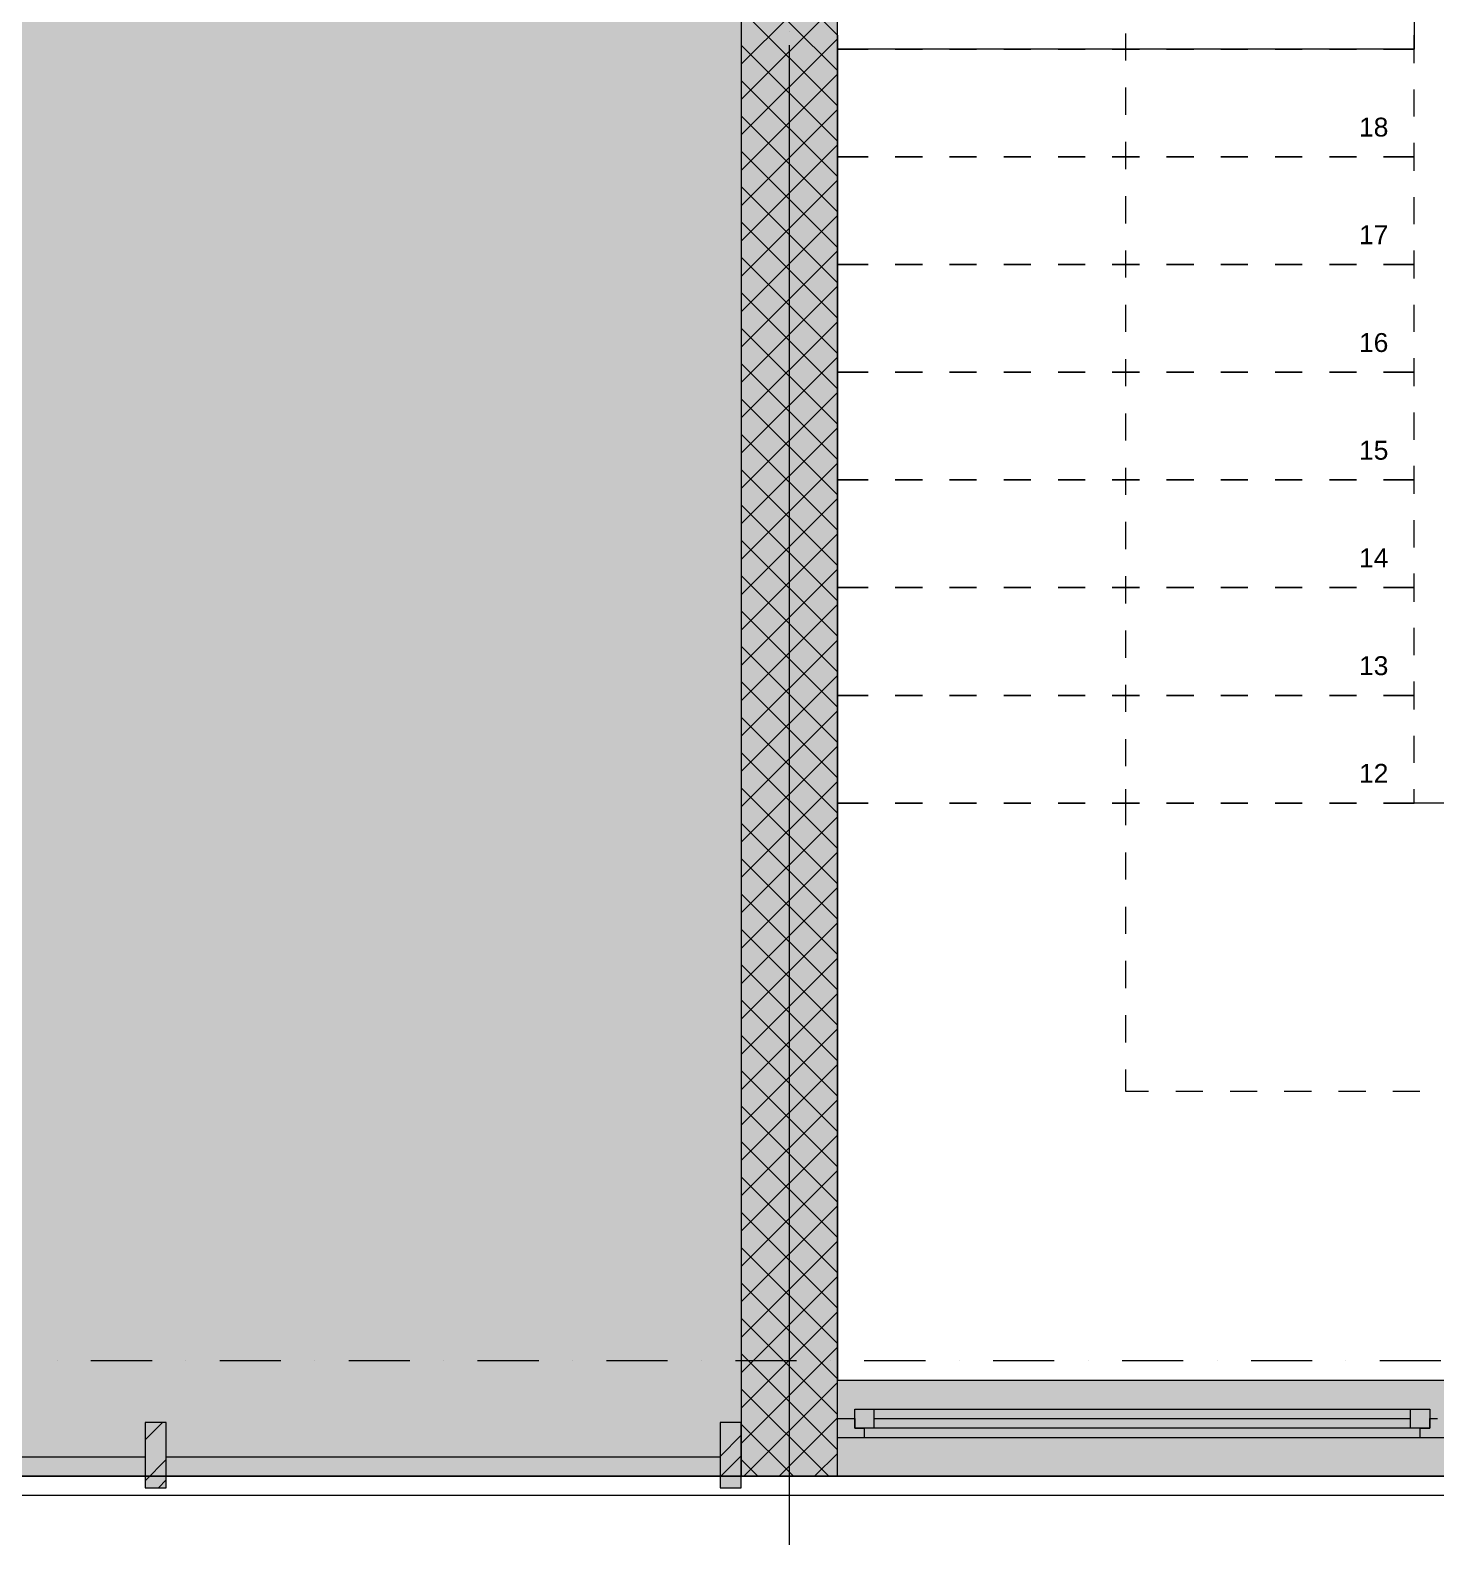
# Model space of a CAD drawing. Header units: centimetres. Extents: x -6559 to 4488, y -7535 to 372.
# Drawn here: x -4293.5 to -3930, y -1839.2 to -1447.6 of the extents above; entities that cross this region are included whole.
import ezdxf

# ---------------------------------------------------------------- set-up
doc = ezdxf.new("R2010")
doc.units = ezdxf.units.CM
for name, color, linetype in [('PDF_ - lokalet e', 7, 'Continuous'), ('PDF_A - Muret', 7, 'Continuous'), ('PDF_A - Shtyllat', 7, 'Continuous')]:
    doc.layers.add(name, color=color, linetype=linetype)
for name, color, linetype, true_color in [('PDF_A - Akset', 7, 'Continuous', 0xfd4435), ('PDF_A - Alumil', 7, 'Continuous', 0x7f7f7f), ('PDF_A - Fill Zone', 7, 'Continuous', 0x999999), ('PDF_A - Pllaka mbi bodrum', 7, 'Continuous', 0x7f7f7f), ('PDF_A - Pllaka Suteren', 7, 'Continuous', 0x7f7f7f), ('PDF_A - Sutereni Polyline', 7, 'Continuous', 0x029e21), ('PDF_Structural - Stair & Railing', 171, 'Continuous', 0xaaaaff)]:
    doc.layers.add(name, color=color, linetype=linetype, true_color=true_color)
doc.styles.add('PDF Arial', font='')
doc.styles.get('PDF Arial').set_extended_font_data('Arial')

msp = doc.modelspace()

# ---------------------------------------------------------------- hatches: boundary and pattern name
at = {"layer": 'PDF_ - lokalet e', "true_color": 0xffffff, "transparency": 33554559}
msp.add_hatch(color=7, dxfattribs=at).paths.add_polyline_path([(-4112.34, -1816.01), (-5616.22, -1816.01), (-5616.22, -784.91), (-5432.18, -784.91), (-5437.66, 68.71), (-4084.73, 68.71), (-4084.73, -866.48), (-4258.82, -866.48), (-4283.7, -1284.29), (-4109.61, -1284.29), (-4109.61, -1821.48)])
at = {"layer": 'PDF_A - Fill Zone', "true_color": 0xaaaaaa, "transparency": 33554559}
msp.add_hatch(color=253, dxfattribs=at).paths.add_polyline_path([(-5621.69, -1821.48), (-5621.69, -781.92), (-5437.66, -781.92), (-5437.66, 68.71), (-4084.73, 68.71), (-4084.73, -866.48), (-4258.82, -866.48), (-4258.82, -1065.44), (-4271.26, -1065.44), (-4271.26, -1296.73), (-4097.17, -1296.73), (-4097.17, -1821.48)])
at = {"layer": 'PDF_A - Muret', "true_color": 0xffffff, "transparency": 33554559}
for points in [[(-3936.51, -1804.08), (-3936.51, -1809.05), (-3934.02, -1809.05), (-3934.02, -1811.54), (-4077.77, -1811.54), (-4077.77, -1809.05), (-4075.28, -1809.05), (-4075.28, -1804.08)], [(-4084.73, -1806.56), (-4080.25, -1806.56), (-4080.25, -1809.05), (-4077.77, -1809.05), (-4077.77, -1811.54), (-4084.73, -1811.54)], [(-3930.54, -1811.54), (-3934.02, -1811.54), (-3934.02, -1809.05), (-3931.54, -1809.05), (-3931.54, -1806.56), (-3930.54, -1806.56)], [(-3930.54, -1806.56), (-3929.55, -1806.56), (-3929.55, -1809.05), (-3927.06, -1809.05), (-3927.06, -1811.54), (-3930.54, -1811.54)]]:
    msp.add_hatch(color=7, dxfattribs=at).paths.add_polyline_path(points)

# ---------------------------------------------------------------- linework, layer by layer
at = {"layer": 'PDF_A - Akset', "lineweight": 0}
for points in [[(-4097.17, -1447.86), (-4097.17, -1447.86)], [(-4097.17, -1456.64), (-4097.17, -1472.43)], [(-4097.17, -1481.21), (-4097.17, -1481.21)], [(-4097.17, -1489.98), (-4097.17, -1505.77)], [(-4097.17, -1514.54), (-4097.17, -1514.54)], [(-4097.17, -1523.32), (-4097.17, -1539.11)], [(-4097.17, -1547.88), (-4097.17, -1547.88)], [(-4097.17, -1556.66), (-4097.17, -1572.45)], [(-4097.17, -1581.22), (-4097.17, -1581.22)], [(-4097.17, -1589.99), (-4097.17, -1605.78)], [(-4097.17, -1614.56), (-4097.17, -1614.56)], [(-4097.17, -1623.33), (-4097.17, -1639.13)], [(-4097.17, -1647.91), (-4097.17, -1647.91)], [(-4097.17, -1656.68), (-4097.17, -1672.47)], [(-4097.17, -1681.24), (-4097.17, -1681.24)], [(-4097.17, -1690.02), (-4097.17, -1705.81)], [(-4097.17, -1714.58), (-4097.17, -1714.58)], [(-4097.17, -1723.35), (-4097.17, -1739.14)], [(-4097.17, -1747.92), (-4097.17, -1747.92)], [(-4097.17, -1756.69), (-4097.17, -1772.48)], [(-4097.17, -1781.26), (-4097.17, -1781.26)], [(-4286.58, -1791.64), (-4286.58, -1791.64)], [(-4262.02, -1791.64), (-4277.81, -1791.64)], [(-4253.25, -1791.64), (-4253.25, -1791.64)], [(-4228.67, -1791.64), (-4244.47, -1791.64)], [(-4219.9, -1791.64), (-4219.9, -1791.64)], [(-4195.33, -1791.64), (-4211.13, -1791.64)], [(-4186.56, -1791.64), (-4186.56, -1791.64)], [(-4162, -1791.64), (-4177.79, -1791.64)], [(-4153.22, -1791.64), (-4153.22, -1791.64)], [(-4128.66, -1791.64), (-4144.45, -1791.64)], [(-4119.89, -1791.64), (-4119.89, -1791.64)], [(-4095.32, -1791.64), (-4111.11, -1791.64)], [(-4097.17, -1790.03), (-4097.17, -1805.82)], [(-4086.55, -1791.64), (-4086.55, -1791.64)], [(-4061.98, -1791.64), (-4077.77, -1791.64)], [(-4053.21, -1791.64), (-4053.21, -1791.64)], [(-4028.64, -1791.64), (-4044.44, -1791.64)], [(-4019.86, -1791.64), (-4019.86, -1791.64)], [(-3995.3, -1791.64), (-4011.09, -1791.64)], [(-3986.52, -1791.64), (-3986.52, -1791.64)], [(-3961.96, -1791.64), (-3977.75, -1791.64)], [(-3953.19, -1791.64), (-3953.19, -1791.64)], [(-3928.62, -1791.64), (-3944.41, -1791.64)], [(-4097.17, -1814.59), (-4097.17, -1814.59)], [(-4097.17, -1823.37), (-4097.17, -1839.17)]]:
    msp.add_lwpolyline(points, dxfattribs=at)
at = {"layer": 'PDF_A - Alumil', "color": 254, "lineweight": 0, "true_color": 0xcccccc}
for points in [[(-4263.79, -1812.06), (-4259.29, -1807.55)], [(-4115.08, -1816.33), (-4109.61, -1810.86)], [(-4115.08, -1821.62), (-4109.61, -1816.14)], [(-4263.79, -1822.62), (-4258.32, -1817.15)], [(-4260.38, -1824.47), (-4258.32, -1822.42)]]:
    msp.add_lwpolyline(points, dxfattribs=at)
at = {"layer": 'PDF_A - Alumil', "lineweight": 0}
for points in [[(-4258.32, -1807.55), (-4263.79, -1807.55)], [(-4263.79, -1807.55), (-4263.79, -1824.47)], [(-4258.32, -1824.47), (-4258.32, -1807.55)], [(-4109.61, -1807.55), (-4115.08, -1807.55)], [(-4115.08, -1807.55), (-4115.08, -1824.47)], [(-4109.61, -1824.47), (-4109.61, -1807.55)], [(-4263.79, -1824.47), (-4258.32, -1824.47)], [(-4115.08, -1824.47), (-4109.61, -1824.47)]]:
    msp.add_lwpolyline(points, dxfattribs=at)
at = {"layer": 'PDF_A - Alumil', "color": 254, "true_color": 0xcccccc, "transparency": 33554559}
for points in [[(-4258.32, -1807.55), (-4258.32, -1824.47), (-4263.79, -1807.55), (-4263.79, -1824.47)], [(-4109.61, -1807.55), (-4109.61, -1824.47), (-4115.08, -1807.55), (-4115.08, -1824.47)]]:
    msp.add_solid(points, dxfattribs=at)
at = {"layer": 'PDF_A - Muret', "lineweight": 0}
for points in [[(-4084.73, -1806.56), (-4084.73, -1796.62)], [(-4084.73, -1811.54), (-4084.73, -1806.56)], [(-4084.73, -1821.48), (-4084.73, -1811.54)], [(-4263.79, -1816.51), (-4407.55, -1816.51)], [(-4115.08, -1816.51), (-4258.32, -1816.51)], [(-4407.55, -1821.48), (-4263.79, -1821.48)], [(-4258.32, -1821.48), (-4115.08, -1821.48)]]:
    msp.add_lwpolyline(points, dxfattribs=at)
at = {"layer": 'PDF_A - Muret', "color": 8, "lineweight": 0, "true_color": 0x7f7f7f}
for points in [[(-4084.73, -1796.62), (-3776.34, -1796.62)], [(-4084.73, -1806.56), (-4084.73, -1796.62)], [(-4080.25, -1804.08), (-4075.28, -1804.08)], [(-4080.25, -1809.05), (-4080.25, -1804.08)], [(-4075.28, -1804.08), (-3936.51, -1804.08)], [(-4075.28, -1804.08), (-4075.28, -1809.05)], [(-4075.28, -1804.08), (-3936.51, -1804.08)], [(-3936.51, -1809.05), (-3936.51, -1804.08)], [(-3936.51, -1804.08), (-3931.54, -1804.08)], [(-3931.54, -1804.08), (-3931.54, -1809.05)], [(-4084.73, -1806.56), (-4080.25, -1806.56)], [(-4084.73, -1811.54), (-4084.73, -1806.56)], [(-4084.73, -1811.54), (-4084.73, -1806.56)], [(-4080.25, -1806.56), (-4080.25, -1809.05)], [(-4080.25, -1809.05), (-4077.77, -1809.05)], [(-4075.28, -1809.05), (-4080.25, -1809.05)], [(-4077.77, -1809.05), (-4077.77, -1811.54)], [(-4075.28, -1806.56), (-3936.51, -1806.56)], [(-3936.51, -1809.05), (-4075.28, -1809.05)], [(-3931.54, -1809.05), (-3936.51, -1809.05)], [(-3934.02, -1811.54), (-3934.02, -1809.05)], [(-3934.02, -1809.05), (-3931.54, -1809.05)], [(-3931.54, -1809.05), (-3931.54, -1806.56)], [(-3931.54, -1806.56), (-3930.54, -1806.56)], [(-3930.54, -1806.56), (-3929.55, -1806.56)], [(-4077.77, -1811.54), (-4084.73, -1811.54)], [(-4084.73, -1821.48), (-4084.73, -1811.54)], [(-3934.02, -1811.54), (-4077.77, -1811.54)], [(-3930.54, -1811.54), (-3934.02, -1811.54)], [(-3927.06, -1811.54), (-3930.54, -1811.54)], [(-4084.73, -1821.48), (-3776.34, -1821.48)]]:
    msp.add_lwpolyline(points, dxfattribs=at)
at = {"layer": 'PDF_A - Muret', "color": 7, "true_color": 0xffffff, "transparency": 33554559}
for points in [[(-3776.34, -1821.48), (-4084.73, -1821.48), (-3776.34, -1796.62), (-4084.73, -1796.62)], [(-4080.25, -1804.08), (-4075.28, -1804.08), (-4080.25, -1809.05), (-4075.28, -1809.05)], [(-3936.51, -1809.05), (-4075.28, -1809.05), (-3936.51, -1804.08), (-4075.28, -1804.08)], [(-3931.54, -1809.05), (-3936.51, -1809.05), (-3931.54, -1804.08), (-3936.51, -1804.08)]]:
    msp.add_solid(points, dxfattribs=at)
at = {"layer": 'PDF_A - Muret', "transparency": 33554559}
for points in [[(-4407.55, -1816.51), (-4263.79, -1816.51), (-4407.55, -1821.48), (-4263.79, -1821.48)], [(-4258.32, -1821.48), (-4258.32, -1816.51), (-4115.08, -1821.48), (-4115.08, -1816.51)]]:
    msp.add_solid(points, dxfattribs=at)
at = {"layer": 'PDF_A - Pllaka mbi bodrum', "lineweight": 0}
msp.add_lwpolyline([(-244.6, -1826.45), (-5024.82, -1826.39)], dxfattribs=at)
msp.add_lwpolyline([(-244.6, -1826.45), (-5024.82, -1826.39)], dxfattribs=at)
at = {"layer": 'PDF_A - Pllaka Suteren', "lineweight": 0}
for points in [[(-3935.52, -1368.86), (-3935.52, -1452.42)], [(-3935.52, -1452.42), (-4084.73, -1452.42)], [(-4084.73, -1452.42), (-4084.73, -1796.62)], [(-4084.73, -1796.62), (-3776.34, -1796.62)], [(-5621.69, -1821.48), (-2711.92, -1821.48)]]:
    msp.add_lwpolyline(points, dxfattribs=at)
at = {"layer": 'PDF_A - Shtyllat', "lineweight": 0}
for points in [[(-4109.61, -1065.44), (-4109.61, -1821.48)], [(-4084.73, -1821.48), (-4084.73, -1065.44)], [(-4084.73, -1448.81), (-4109.61, -1423.95)], [(-4109.61, -1456.33), (-4084.73, -1431.47)], [(-4084.73, -1457.96), (-4109.61, -1433.09)], [(-4109.61, -1465.48), (-4084.73, -1440.62)], [(-4084.73, -1467.11), (-4109.61, -1442.23)], [(-4109.61, -1474.63), (-4084.73, -1449.75)], [(-4084.73, -1476.24), (-4109.61, -1451.38)], [(-4097.17, -1451.42), (-4097.17, -1829.44)], [(-4109.61, -1483.77), (-4084.73, -1458.9)], [(-4084.73, -1485.39), (-4109.61, -1460.52)], [(-4109.61, -1492.92), (-4084.73, -1468.04)], [(-4084.73, -1494.54), (-4109.61, -1469.67)], [(-4109.61, -1502.06), (-4084.73, -1477.19)], [(-4084.73, -1503.68), (-4109.61, -1478.82)], [(-4109.61, -1511.2), (-4084.73, -1486.34)], [(-4084.73, -1512.83), (-4109.61, -1487.95)], [(-4109.61, -1520.35), (-4084.73, -1495.48)], [(-4084.73, -1521.97), (-4109.61, -1497.1)], [(-4109.61, -1529.49), (-4084.73, -1504.62)], [(-4084.73, -1531.12), (-4109.61, -1506.24)], [(-4109.61, -1538.64), (-4084.73, -1513.76)], [(-4084.73, -1540.26), (-4109.61, -1515.39)], [(-4109.61, -1547.79), (-4084.73, -1522.91)], [(-4084.73, -1549.4), (-4109.61, -1524.54)], [(-4109.61, -1556.92), (-4084.73, -1532.06)], [(-4084.73, -1558.55), (-4109.61, -1533.68)], [(-4109.61, -1566.07), (-4084.73, -1541.2)], [(-4084.73, -1567.7), (-4109.61, -1542.82)], [(-4109.61, -1575.22), (-4084.73, -1550.35)], [(-4084.73, -1576.84), (-4109.61, -1551.97)], [(-4109.61, -1584.36), (-4084.73, -1559.5)], [(-4084.73, -1585.99), (-4109.61, -1561.11)], [(-4109.61, -1593.51), (-4084.73, -1568.63)], [(-4084.73, -1595.12), (-4109.61, -1570.26)], [(-4109.61, -1602.65), (-4084.73, -1577.78)], [(-4084.73, -1604.27), (-4109.61, -1579.4)], [(-4109.61, -1611.79), (-4084.73, -1586.92)], [(-4084.73, -1613.42), (-4109.61, -1588.55)], [(-4109.61, -1620.94), (-4084.73, -1596.07)], [(-4084.73, -1622.56), (-4109.61, -1597.69)], [(-4109.61, -1630.08), (-4084.73, -1605.22)], [(-4084.73, -1631.71), (-4109.61, -1606.83)], [(-4109.61, -1639.23), (-4084.73, -1614.36)], [(-4084.73, -1640.85), (-4109.61, -1615.98)], [(-4109.61, -1648.37), (-4084.73, -1623.5)], [(-4084.73, -1649.99), (-4109.61, -1625.13)], [(-4109.61, -1657.52), (-4084.73, -1632.65)], [(-4084.73, -1659.14), (-4109.61, -1634.27)], [(-4109.61, -1666.66), (-4084.73, -1641.79)], [(-4084.73, -1668.28), (-4109.61, -1643.42)], [(-4109.61, -1675.8), (-4084.73, -1650.94)], [(-4084.73, -1677.43), (-4109.61, -1652.55)], [(-4109.61, -1684.95), (-4084.73, -1660.08)], [(-4084.73, -1686.58), (-4109.61, -1661.7)], [(-4109.61, -1694.1), (-4084.73, -1669.23)], [(-4084.73, -1695.72), (-4109.61, -1670.85)], [(-4109.61, -1703.24), (-4084.73, -1678.37)], [(-4084.73, -1704.86), (-4109.61, -1679.99)], [(-4109.61, -1712.39), (-4084.73, -1687.51)], [(-4084.73, -1714), (-4109.61, -1689.14)], [(-4109.61, -1721.53), (-4084.73, -1696.66)], [(-4084.73, -1723.15), (-4109.61, -1698.28)], [(-4109.61, -1730.67), (-4084.73, -1705.8)], [(-4084.73, -1732.3), (-4109.61, -1707.42)], [(-4109.61, -1739.82), (-4084.73, -1714.95)], [(-4084.73, -1741.44), (-4109.61, -1716.57)], [(-4109.61, -1748.96), (-4084.73, -1724.1)], [(-4084.73, -1750.59), (-4109.61, -1725.71)], [(-4109.61, -1758.11), (-4084.73, -1733.23)], [(-4084.73, -1759.73), (-4109.61, -1734.86)], [(-4109.61, -1767.26), (-4084.73, -1742.38)], [(-4084.73, -1768.87), (-4109.61, -1744.01)], [(-4109.61, -1776.4), (-4084.73, -1751.53)], [(-4084.73, -1778.02), (-4109.61, -1753.15)], [(-4109.61, -1785.54), (-4084.73, -1760.67)], [(-4084.73, -1787.16), (-4109.61, -1762.3)], [(-4109.61, -1794.68), (-4084.73, -1769.82)], [(-4084.73, -1796.31), (-4109.61, -1771.43)], [(-4109.61, -1803.83), (-4084.73, -1778.96)], [(-4084.73, -1805.46), (-4109.61, -1780.58)], [(-4109.61, -1812.98), (-4084.73, -1788.1)], [(-4084.73, -1814.59), (-4109.61, -1789.73)], [(-4108.97, -1821.48), (-4084.73, -1797.25)], [(-4086.99, -1821.48), (-4109.61, -1798.87)], [(-4096.13, -1821.48), (-4109.61, -1808.02)], [(-4099.83, -1821.48), (-4084.73, -1806.39)], [(-4090.68, -1821.48), (-4084.73, -1815.54)], [(-4105.28, -1821.48), (-4109.61, -1817.16)], [(-4109.61, -1821.48), (-4084.73, -1821.48)]]:
    msp.add_lwpolyline(points, dxfattribs=at)
at = {"layer": 'PDF_A - Shtyllat', "color": 8, "true_color": 0x7f7f7f, "transparency": 33554559}
msp.add_solid([(-4109.61, -1821.48), (-4109.61, -1065.44), (-4084.73, -1821.48), (-4084.73, -1065.44)], dxfattribs=at)
at = {"layer": 'PDF_A - Sutereni Polyline', "lineweight": 0}
msp.add_lwpolyline([(-2711.92, -1821.48), (-5621.69, -1821.48)], dxfattribs=at)
at = {"layer": 'PDF_Structural - Stair & Railing', "lineweight": 0}
for points in [[(-4084.73, -1448.79), (-4084.73, -1452.42)], [(-3935.52, -1452.42), (-3935.52, -1448.79)], [(-4076.8, -1452.42), (-4084.73, -1452.42)], [(-4084.73, -1452.42), (-4084.73, -1456.04)], [(-4084.73, -1452.42), (-4076.8, -1452.42)], [(-4062.76, -1452.42), (-4069.78, -1452.42)], [(-4069.78, -1452.42), (-4062.76, -1452.42)], [(-4048.73, -1452.42), (-4055.75, -1452.42)], [(-4055.75, -1452.42), (-4048.73, -1452.42)], [(-4034.69, -1452.42), (-4041.7, -1452.42)], [(-4041.7, -1452.42), (-4034.69, -1452.42)], [(-4020.65, -1452.42), (-4027.67, -1452.42)], [(-4027.67, -1452.42), (-4020.65, -1452.42)], [(-4006.61, -1452.42), (-4013.64, -1452.42)], [(-4013.64, -1452.42), (-4006.61, -1452.42)], [(-3992.58, -1452.42), (-3999.59, -1452.42)], [(-3999.59, -1452.42), (-3992.58, -1452.42)], [(-3978.54, -1452.42), (-3985.56, -1452.42)], [(-3985.56, -1452.42), (-3978.54, -1452.42)], [(-3964.5, -1452.42), (-3971.52, -1452.42)], [(-3971.52, -1452.42), (-3964.5, -1452.42)], [(-3950.46, -1452.42), (-3957.48, -1452.42)], [(-3957.48, -1452.42), (-3950.46, -1452.42)], [(-3935.52, -1452.42), (-3943.45, -1452.42)], [(-3943.45, -1452.42), (-3935.52, -1452.42)], [(-3935.52, -1456.04), (-3935.52, -1452.42)], [(-4084.73, -1462.83), (-4084.73, -1469.86)], [(-3935.52, -1469.86), (-3935.52, -1462.83)], [(-4084.73, -1476.64), (-4084.73, -1480.27)], [(-4076.8, -1480.27), (-4084.73, -1480.27)], [(-4084.73, -1480.27), (-4084.73, -1483.9)], [(-4084.73, -1480.27), (-4076.8, -1480.27)], [(-4062.76, -1480.27), (-4069.78, -1480.27)], [(-4069.78, -1480.27), (-4062.76, -1480.27)], [(-4048.73, -1480.27), (-4055.75, -1480.27)], [(-4055.75, -1480.27), (-4048.73, -1480.27)], [(-4034.69, -1480.27), (-4041.7, -1480.27)], [(-4041.7, -1480.27), (-4034.69, -1480.27)], [(-4020.65, -1480.27), (-4027.67, -1480.27)], [(-4027.67, -1480.27), (-4020.65, -1480.27)], [(-4006.61, -1480.27), (-4013.64, -1480.27)], [(-4013.64, -1480.27), (-4006.61, -1480.27)], [(-3992.58, -1480.27), (-3999.59, -1480.27)], [(-3999.59, -1480.27), (-3992.58, -1480.27)], [(-3978.54, -1480.27), (-3985.56, -1480.27)], [(-3985.56, -1480.27), (-3978.54, -1480.27)], [(-3964.5, -1480.27), (-3971.52, -1480.27)], [(-3971.52, -1480.27), (-3964.5, -1480.27)], [(-3950.46, -1480.27), (-3957.48, -1480.27)], [(-3957.48, -1480.27), (-3950.46, -1480.27)], [(-3935.52, -1480.27), (-3943.45, -1480.27)], [(-3943.45, -1480.27), (-3935.52, -1480.27)], [(-3935.52, -1480.27), (-3935.52, -1476.64)], [(-3935.52, -1483.9), (-3935.52, -1480.27)], [(-4084.73, -1490.69), (-4084.73, -1497.71)], [(-3935.52, -1497.71), (-3935.52, -1490.69)], [(-4084.73, -1504.5), (-4084.73, -1508.12)], [(-3935.52, -1508.12), (-3935.52, -1504.5)], [(-4076.8, -1508.12), (-4084.73, -1508.12)], [(-4084.73, -1508.12), (-4084.73, -1511.75)], [(-4084.73, -1508.12), (-4076.8, -1508.12)], [(-4062.76, -1508.12), (-4069.78, -1508.12)], [(-4069.78, -1508.12), (-4062.76, -1508.12)], [(-4048.73, -1508.12), (-4055.75, -1508.12)], [(-4055.75, -1508.12), (-4048.73, -1508.12)], [(-4034.69, -1508.12), (-4041.7, -1508.12)], [(-4041.7, -1508.12), (-4034.69, -1508.12)], [(-4020.65, -1508.12), (-4027.67, -1508.12)], [(-4027.67, -1508.12), (-4020.65, -1508.12)], [(-4006.61, -1508.12), (-4013.64, -1508.12)], [(-4013.64, -1508.12), (-4006.61, -1508.12)], [(-3992.58, -1508.12), (-3999.59, -1508.12)], [(-3999.59, -1508.12), (-3992.58, -1508.12)], [(-3978.54, -1508.12), (-3985.56, -1508.12)], [(-3985.56, -1508.12), (-3978.54, -1508.12)], [(-3964.5, -1508.12), (-3971.52, -1508.12)], [(-3971.52, -1508.12), (-3964.5, -1508.12)], [(-3950.46, -1508.12), (-3957.48, -1508.12)], [(-3957.48, -1508.12), (-3950.46, -1508.12)], [(-3935.52, -1508.12), (-3943.45, -1508.12)], [(-3943.45, -1508.12), (-3935.52, -1508.12)], [(-3935.52, -1511.75), (-3935.52, -1508.12)], [(-4084.73, -1518.55), (-4084.73, -1525.56)], [(-3935.52, -1525.56), (-3935.52, -1518.55)], [(-4084.73, -1532.35), (-4084.73, -1535.98)], [(-3935.52, -1535.98), (-3935.52, -1532.35)], [(-4076.8, -1535.98), (-4084.73, -1535.98)], [(-4084.73, -1535.98), (-4084.73, -1539.6)], [(-4084.73, -1535.98), (-4076.8, -1535.98)], [(-4062.76, -1535.98), (-4069.78, -1535.98)], [(-4069.78, -1535.98), (-4062.76, -1535.98)], [(-4048.73, -1535.98), (-4055.75, -1535.98)], [(-4055.75, -1535.98), (-4048.73, -1535.98)], [(-4034.69, -1535.98), (-4041.7, -1535.98)], [(-4041.7, -1535.98), (-4034.69, -1535.98)], [(-4020.65, -1535.98), (-4027.67, -1535.98)], [(-4027.67, -1535.98), (-4020.65, -1535.98)], [(-4006.61, -1535.98), (-4013.64, -1535.98)], [(-4013.64, -1535.98), (-4006.61, -1535.98)], [(-3992.58, -1535.98), (-3999.59, -1535.98)], [(-3999.59, -1535.98), (-3992.58, -1535.98)], [(-3978.54, -1535.98), (-3985.56, -1535.98)], [(-3985.56, -1535.98), (-3978.54, -1535.98)], [(-3964.5, -1535.98), (-3971.52, -1535.98)], [(-3971.52, -1535.98), (-3964.5, -1535.98)], [(-3950.46, -1535.98), (-3957.48, -1535.98)], [(-3957.48, -1535.98), (-3950.46, -1535.98)], [(-3935.52, -1535.98), (-3943.45, -1535.98)], [(-3943.45, -1535.98), (-3935.52, -1535.98)], [(-3935.52, -1539.6), (-3935.52, -1535.98)], [(-4084.73, -1546.4), (-4084.73, -1553.42)], [(-3935.52, -1553.42), (-3935.52, -1546.4)], [(-4084.73, -1560.21), (-4084.73, -1563.83)], [(-3935.52, -1563.83), (-3935.52, -1560.21)], [(-4076.8, -1563.83), (-4084.73, -1563.83)], [(-4084.73, -1563.83), (-4084.73, -1567.46)], [(-4084.73, -1563.83), (-4076.8, -1563.83)], [(-4062.76, -1563.83), (-4069.78, -1563.83)], [(-4069.78, -1563.83), (-4062.76, -1563.83)], [(-4048.73, -1563.83), (-4055.75, -1563.83)], [(-4055.75, -1563.83), (-4048.73, -1563.83)], [(-4034.69, -1563.83), (-4041.7, -1563.83)], [(-4041.7, -1563.83), (-4034.69, -1563.83)], [(-4020.65, -1563.83), (-4027.67, -1563.83)], [(-4027.67, -1563.83), (-4020.65, -1563.83)], [(-4006.61, -1563.83), (-4013.64, -1563.83)], [(-4013.64, -1563.83), (-4006.61, -1563.83)], [(-3992.58, -1563.83), (-3999.59, -1563.83)], [(-3999.59, -1563.83), (-3992.58, -1563.83)], [(-3978.54, -1563.83), (-3985.56, -1563.83)], [(-3985.56, -1563.83), (-3978.54, -1563.83)], [(-3964.5, -1563.83), (-3971.52, -1563.83)], [(-3971.52, -1563.83), (-3964.5, -1563.83)], [(-3950.46, -1563.83), (-3957.48, -1563.83)], [(-3957.48, -1563.83), (-3950.46, -1563.83)], [(-3935.52, -1563.83), (-3943.45, -1563.83)], [(-3943.45, -1563.83), (-3935.52, -1563.83)], [(-3935.52, -1567.46), (-3935.52, -1563.83)], [(-4084.73, -1574.25), (-4084.73, -1581.27)], [(-3935.52, -1581.27), (-3935.52, -1574.25)], [(-4084.73, -1588.06), (-4084.73, -1591.68)], [(-3935.52, -1591.68), (-3935.52, -1588.06)], [(-4076.8, -1591.68), (-4084.73, -1591.68)], [(-4084.73, -1591.68), (-4084.73, -1595.31)], [(-4084.73, -1591.68), (-4076.8, -1591.68)], [(-4062.76, -1591.68), (-4069.78, -1591.68)], [(-4069.78, -1591.68), (-4062.76, -1591.68)], [(-4048.73, -1591.68), (-4055.75, -1591.68)], [(-4055.75, -1591.68), (-4048.73, -1591.68)], [(-4034.69, -1591.68), (-4041.7, -1591.68)], [(-4041.7, -1591.68), (-4034.69, -1591.68)], [(-4020.65, -1591.68), (-4027.67, -1591.68)], [(-4027.67, -1591.68), (-4020.65, -1591.68)], [(-4006.61, -1591.68), (-4013.64, -1591.68)], [(-4013.64, -1591.68), (-4006.61, -1591.68)], [(-3992.58, -1591.68), (-3999.59, -1591.68)], [(-3999.59, -1591.68), (-3992.58, -1591.68)], [(-3978.54, -1591.68), (-3985.56, -1591.68)], [(-3985.56, -1591.68), (-3978.54, -1591.68)], [(-3964.5, -1591.68), (-3971.52, -1591.68)], [(-3971.52, -1591.68), (-3964.5, -1591.68)], [(-3950.46, -1591.68), (-3957.48, -1591.68)], [(-3957.48, -1591.68), (-3950.46, -1591.68)], [(-3935.52, -1591.68), (-3943.45, -1591.68)], [(-3943.45, -1591.68), (-3935.52, -1591.68)], [(-3935.52, -1595.31), (-3935.52, -1591.68)], [(-4084.73, -1602.11), (-4084.73, -1609.12)], [(-3935.52, -1609.12), (-3935.52, -1602.11)], [(-4084.73, -1615.91), (-4084.73, -1619.54)], [(-3935.52, -1619.54), (-3935.52, -1615.91)], [(-4084.73, -1619.54), (-4084.73, -1623.16)], [(-4076.8, -1619.54), (-4084.73, -1619.54)], [(-4084.73, -1619.54), (-4076.8, -1619.54)], [(-4062.76, -1619.54), (-4069.78, -1619.54)], [(-4069.78, -1619.54), (-4062.76, -1619.54)], [(-4048.73, -1619.54), (-4055.75, -1619.54)], [(-4055.75, -1619.54), (-4048.73, -1619.54)], [(-4034.69, -1619.54), (-4041.7, -1619.54)], [(-4041.7, -1619.54), (-4034.69, -1619.54)], [(-4020.65, -1619.54), (-4027.67, -1619.54)], [(-4027.67, -1619.54), (-4020.65, -1619.54)], [(-4006.61, -1619.54), (-4013.64, -1619.54)], [(-4013.64, -1619.54), (-4006.61, -1619.54)], [(-3992.58, -1619.54), (-3999.59, -1619.54)], [(-3999.59, -1619.54), (-3992.58, -1619.54)], [(-3978.54, -1619.54), (-3985.56, -1619.54)], [(-3985.56, -1619.54), (-3978.54, -1619.54)], [(-3964.5, -1619.54), (-3971.52, -1619.54)], [(-3971.52, -1619.54), (-3964.5, -1619.54)], [(-3950.46, -1619.54), (-3957.48, -1619.54)], [(-3957.48, -1619.54), (-3950.46, -1619.54)], [(-3935.52, -1619.54), (-3943.45, -1619.54)], [(-3943.45, -1619.54), (-3935.52, -1619.54)], [(-3935.52, -1623.16), (-3935.52, -1619.54)], [(-4084.73, -1629.96), (-4084.73, -1636.98)], [(-3935.52, -1636.98), (-3935.52, -1629.96)], [(-4084.73, -1643.77), (-4084.73, -1647.39)], [(-3935.52, -1647.39), (-3935.52, -1643.77)], [(-4076.8, -1647.39), (-4084.73, -1647.39)], [(-4084.73, -1647.39), (-4084.73, -1655.32)], [(-4084.73, -1647.39), (-4076.8, -1647.39)], [(-4062.76, -1647.39), (-4069.78, -1647.39)], [(-4069.78, -1647.39), (-4062.76, -1647.39)], [(-4048.73, -1647.39), (-4055.75, -1647.39)], [(-4055.75, -1647.39), (-4048.73, -1647.39)], [(-4034.69, -1647.39), (-4041.7, -1647.39)], [(-4041.7, -1647.39), (-4034.69, -1647.39)], [(-4020.65, -1647.39), (-4027.67, -1647.39)], [(-4027.67, -1647.39), (-4020.65, -1647.39)], [(-4006.61, -1647.39), (-4013.64, -1647.39)], [(-4013.64, -1647.39), (-4006.61, -1647.39)], [(-3992.58, -1647.39), (-3999.59, -1647.39)], [(-3999.59, -1647.39), (-3992.58, -1647.39)], [(-3978.54, -1647.39), (-3985.56, -1647.39)], [(-3985.56, -1647.39), (-3978.54, -1647.39)], [(-3964.5, -1647.39), (-3971.52, -1647.39)], [(-3971.52, -1647.39), (-3964.5, -1647.39)], [(-3950.46, -1647.39), (-3957.48, -1647.39)], [(-3957.48, -1647.39), (-3950.46, -1647.39)], [(-3935.52, -1647.39), (-3943.45, -1647.39)], [(-3943.45, -1647.39), (-3935.52, -1647.39)], [(-3925.57, -1647.39), (-3935.52, -1647.39)], [(-4084.73, -1662.35), (-4084.73, -1669.37)], [(-4084.73, -1676.38), (-4084.73, -1683.4)], [(-4084.73, -1690.42), (-4084.73, -1697.45)], [(-4084.73, -1704.46), (-4084.73, -1711.48)], [(-4084.73, -1718.5), (-4084.73, -1725.51)], [(-4084.73, -1732.53), (-4084.73, -1739.56)], [(-4084.73, -1746.57), (-4084.73, -1753.59)], [(-4084.73, -1760.61), (-4084.73, -1767.62)], [(-4084.73, -1774.65), (-4084.73, -1781.67)], [(-4084.73, -1788.68), (-4084.73, -1796.62)], [(-4084.73, -1796.62), (-4081.1, -1796.62)], [(-4074.42, -1796.62), (-4067.41, -1796.62)], [(-4060.39, -1796.62), (-4053.37, -1796.62)], [(-4046.35, -1796.62), (-4039.33, -1796.62)], [(-4032.31, -1796.62), (-4025.3, -1796.62)], [(-4018.28, -1796.62), (-4011.25, -1796.62)], [(-4004.23, -1796.62), (-3997.22, -1796.62)], [(-3990.2, -1796.62), (-3983.18, -1796.62)], [(-3976.16, -1796.62), (-3969.14, -1796.62)], [(-3962.12, -1796.62), (-3955.11, -1796.62)], [(-3948.09, -1796.62), (-3941.07, -1796.62)], [(-3934.05, -1796.62), (-3927.03, -1796.62)]]:
    msp.add_lwpolyline(points, dxfattribs=at)
at = {"layer": 'PDF_Structural - Stair & Railing', "color": 171, "lineweight": 0, "true_color": 0x8080ff}
for points in [[(-4010.12, -1455.37), (-4010.12, -1448.36)], [(-4010.12, -1469.41), (-4010.12, -1462.39)], [(-4010.12, -1483.45), (-4010.12, -1476.43)], [(-4010.12, -1497.49), (-4010.12, -1490.47)], [(-4010.12, -1511.52), (-4010.12, -1504.5)], [(-4010.12, -1525.56), (-4010.12, -1518.55)], [(-4010.12, -1539.6), (-4010.12, -1532.58)], [(-4010.12, -1553.64), (-4010.12, -1546.61)], [(-4010.12, -1567.68), (-4010.12, -1560.66)], [(-4010.12, -1581.71), (-4010.12, -1574.69)], [(-4010.12, -1595.75), (-4010.12, -1588.74)], [(-4010.12, -1609.79), (-4010.12, -1602.77)], [(-4010.12, -1623.82), (-4010.12, -1616.8)], [(-4010.12, -1637.86), (-4010.12, -1630.85)], [(-4010.12, -1647.39), (-4010.12, -1643.77)], [(-4010.12, -1653.11), (-4010.12, -1647.39)], [(-4010.12, -1667.16), (-4010.12, -1660.13)], [(-4010.12, -1681.19), (-4010.12, -1674.18)], [(-4010.12, -1695.23), (-4010.12, -1688.21)], [(-4010.12, -1709.27), (-4010.12, -1702.25)], [(-4010.12, -1722.01), (-4010.12, -1716.29)], [(-4004.23, -1722.01), (-4010.12, -1722.01)], [(-3990.2, -1722.01), (-3997.22, -1722.01)], [(-3976.16, -1722.01), (-3983.18, -1722.01)], [(-3962.12, -1722.01), (-3969.14, -1722.01)], [(-3948.09, -1722.01), (-3955.11, -1722.01)], [(-3934.05, -1722.01), (-3941.07, -1722.01)]]:
    msp.add_lwpolyline(points, dxfattribs=at)

# ---------------------------------------------------------------- texts
at = {"layer": 'PDF_Structural - Stair & Railing', "char_height": 4.8829, "attachment_point": 7, "style": 'PDF Arial'}
for s, insert in [('\\W1.001796;18', (-3949.82, -1475.1)), ('\\W1.002003;17', (-3949.82, -1502.87)), ('\\W1.001254;16', (-3949.82, -1530.81)), ('\\W1.002383;15', (-3949.82, -1558.66)), ('\\W1.001188;14', (-3949.82, -1586.43)), ('\\W1.001254;13', (-3949.82, -1614.37)), ('\\W1.002101;12', (-3949.82, -1642.14))]:
    msp.add_mtext(s, dxfattribs=dict(at, insert=insert))

doc.saveas('drawing.dxf')
